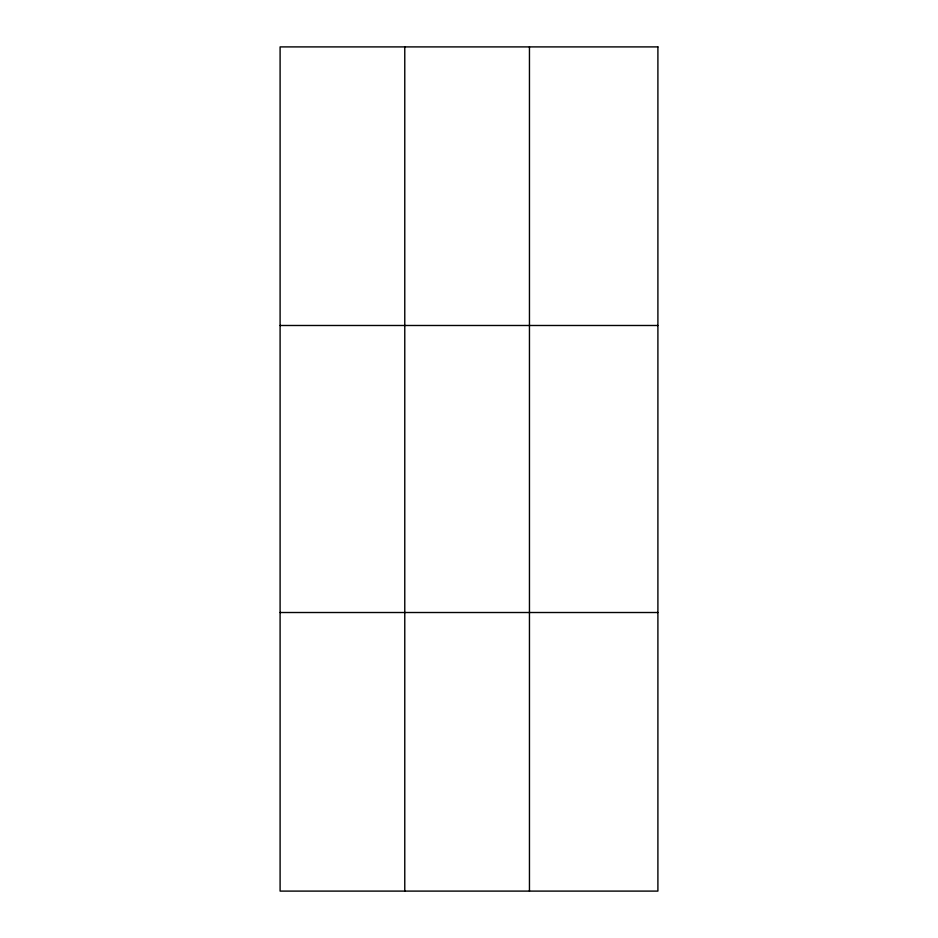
<?xml version="1.0" encoding="UTF-8"?>
<svg xmlns="http://www.w3.org/2000/svg" width="938" height="938" viewBox="0 0 938 938"><rect width="100%" height="100%" fill="white"/><g stroke="black" fill="none" stroke-linecap="round" stroke-linejoin="round"><path stroke-width="1.41" d="M404.77 46.9L404.77 891.1M529.454 46.9L529.454 891.1M280.099 325.486L657.901 325.486M280.099 612.514L657.901 612.514M657.901 46.9L657.901 891.1L280.099 891.1L280.099 46.9L657.901 46.9"/></g></svg>
